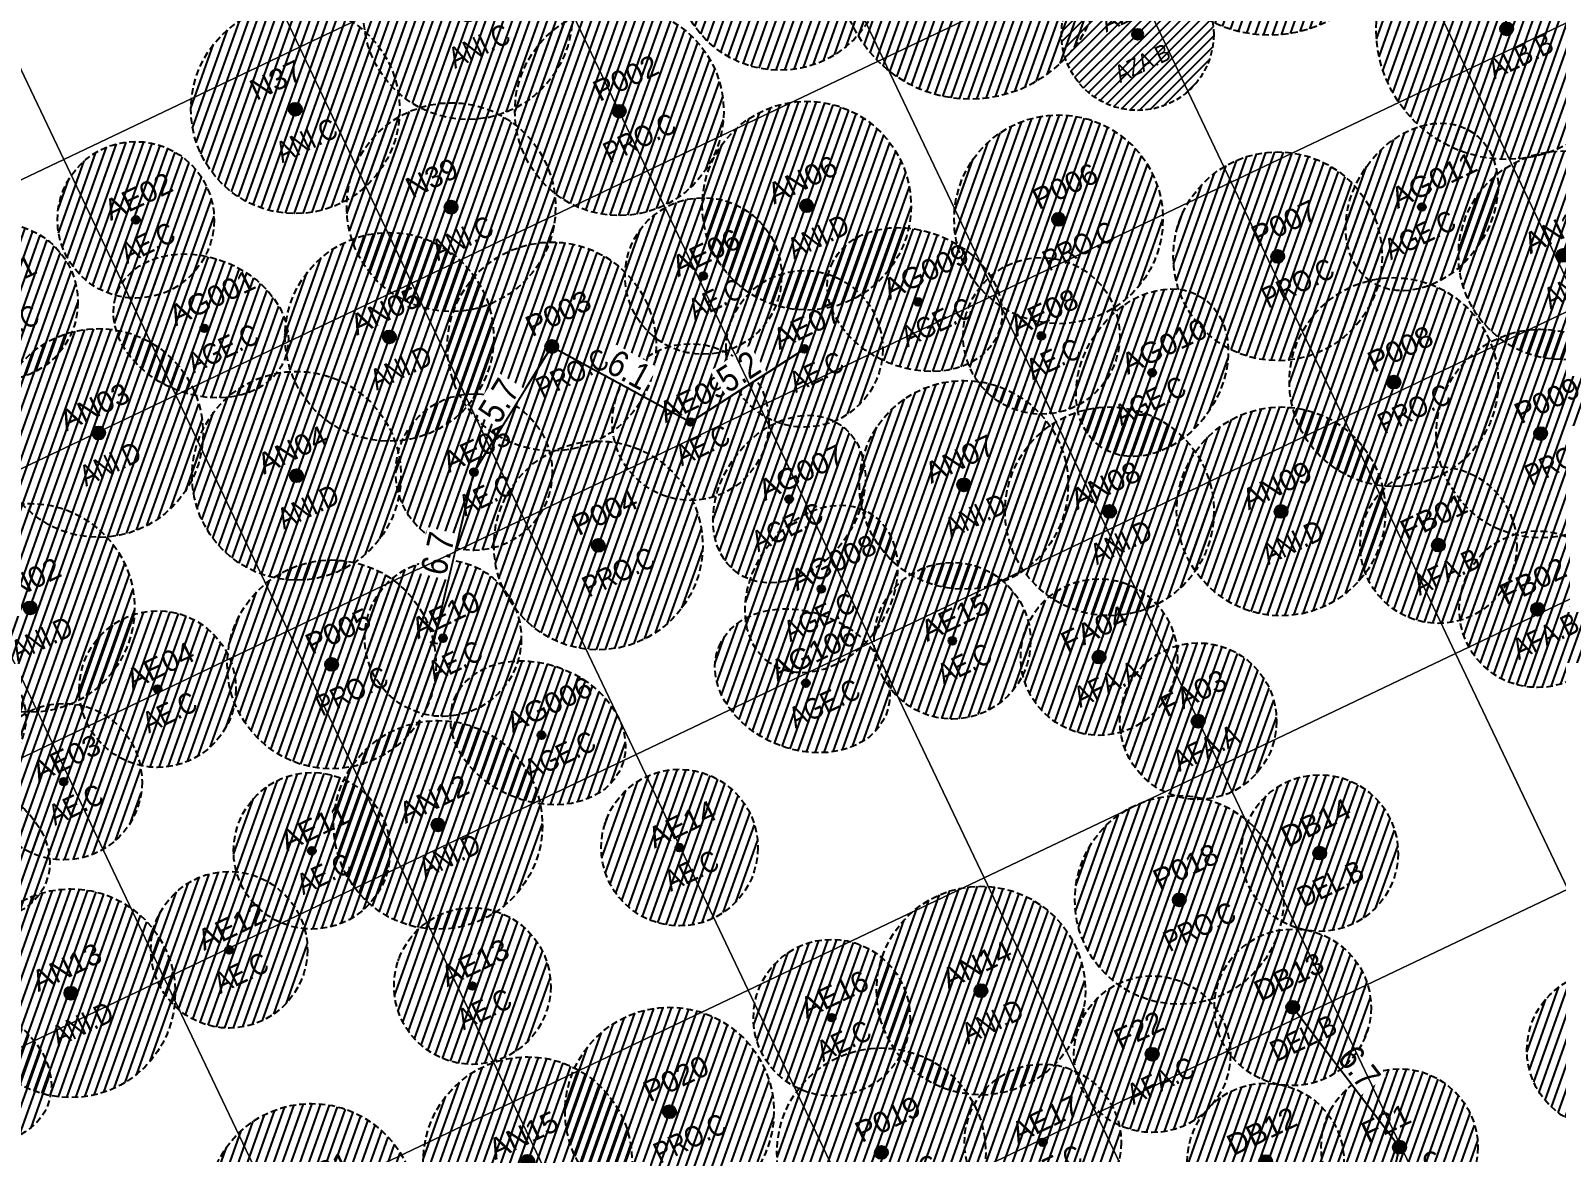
# Model space of a CAD drawing. Header units: metres. Extents: x 679599 to 680038, y 2748524 to 2748844.
# Drawn here: x 679647.3 to 679705.8, y 2748642.5 to 2748685.5 of the extents above; entities that cross this region are included whole.
import ezdxf

# ---------------------------------------------------------------- set-up
doc = ezdxf.new("R2010")
doc.units = ezdxf.units.M
doc.linetypes.add('HIDDEN', pattern=[0.375, 0.25, -0.125])
doc.layers.add('00-GRID_PLANTATION', color=7, linetype='Continuous', lineweight=0, true_color=0xff9c7a)
for name, color, linetype in [('02-L-Setting Out_Dimensions', 250, 'Continuous'), ('COTAUX', 7, 'Continuous'), ('SL_TREE_CANOPY', 251, 'HIDDEN'), ('SL_TREE_ID', 162, 'Continuous'), ('SL_TREE_LEGEND', 7, 'Continuous'), ('SL_TREE_TRUNK', 251, 'Continuous')]:
    doc.layers.add(name, color=color, linetype=linetype)
for name, color, linetype, true_color in [('SL_TREE__DELONIX_REGIA', 7, 'Continuous', 0x8f2400), ('SL_TREE_ACACIA_ETBAICA', 7, 'Continuous', 0x405700), ('SL_TREE_ACACIA_FARNESIANA', 7, 'Continuous', 0xe0e000), ('SL_TREE_ACACIA_GERRARDII', 7, 'Continuous', 0x4c4c00), ('SL_TREE_ACACIA_NILOTICA', 7, 'Continuous', 0x264d00), ('SL_TREE_ALBIZIA_LEBBECK', 7, 'Continuous', 0xa3a300), ('SL_TREE_AZADIRACHTA_INDICA', 7, 'Continuous', 0x9ec82d), ('SL_TREE_PROSOPIS_CINERARIA', 7, 'Continuous', 0x5f7f00)]:
    doc.layers.add(name, color=color, linetype=linetype, true_color=true_color)
doc.styles.add('E100', font='verdana.ttf', dxfattribs={"height": 0.4})
doc.styles.get("Standard").update_dxf_attribs({"font": 'arial.ttf'})
doc.styles.add('TER-200', font='ARIALN.TTF', dxfattribs={"height": 1})
doc.dimstyles.new('E250', dxfattribs={"dimscale": 0.03, "dimtxt": 0.4, "dimasz": 0.5, "dimexe": 0.1, "dimexo": 1, "dimgap": 4, "dimtad": 1, "dimzin": 0, "dimdsep": 46, "dimtxsty": 'E100', "dimblk1": 'LINCOT200', "dimblk2": 'LINCOT200', "dimsah": 1, "dimcen": 0.1, "dimdle": 0.1, "dimse1": 1, "dimse2": 1, "dimclrt": 256, "dimadec": 0, "dimazin": 0, "dimtfac": 0.01538461538461539, "dimtofl": 0, "dimtmove": 0, "dimatfit": 3, "dimldrblk": 'LINCOT200', "dimfxl": 1, "dimtolj": 1, "dimtzin": 0, "dimarcsym": 0})
pattern_1 = [(45, (0, 0), (-0.2245064030267289, 0.2245064030267289), [])]
pattern_2 = [(70.44812939262282, (-2.328306436538696e-10, 0), (-0.2991926023986827, 0.106254584230064), [])]

# ---------------------------------------------------------------- blocks, each defined once
blk = doc.blocks.new('Acacia_nilotica')
h = blk.add_hatch()
h.set_pattern_fill('ANSI31', color=256, scale=0.1)
h.set_pattern_definition(pattern_1)
edge = h.paths.add_edge_path()
edge.add_arc((-6.661338147750939e-16, -8.881784197001252e-16), 3.999999999999999, 0, 360)
at = {"layer": 'SL_TREE_TRUNK'}
h = blk.add_hatch(color=256, dxfattribs=at)
h.dxf.hatch_style = 1
edge = h.paths.add_edge_path()
edge.add_arc((0, 0), 0.2500003876001918, 0, 360)
at = {"layer": 'SL_TREE_CANOPY', "linetype": 'HIDDEN'}
blk.add_circle((0, 0), 4, dxfattribs=at)
at = {"layer": 'SL_TREE_TRUNK'}
blk.add_circle((0, 0), 0.2500003876001918, dxfattribs=at)
at = {"layer": 'SL_TREE_ID'}
blk.add_attdef('ID', (-1.213950848484089, 0.9305009110162956), '', height=0.8, rotation=0.000420918299423, dxfattribs=at)
at = {"layer": 'SL_TREE_LEGEND', "insert": (-1.34179218168218, -0.8530613644979894), "char_height": 0.8, "attachment_point": 1, "style": 'TER-200'}
blk.add_mtext_dynamic_manual_height_columns('ANI.C', width=38.77952334683659, gutter_width=12.5, heights=[0], dxfattribs=at)
blk = doc.blocks.new('Acacia etbaica')
h = blk.add_hatch()
h.set_pattern_fill('ANSI31', color=256, scale=0.1)
h.set_pattern_definition(pattern_1)
edge = h.paths.add_edge_path()
edge.add_arc((4.440892098500626e-16, -1.110223024625157e-15), 3.000000000000001, 0, 360)
at = {"layer": 'SL_TREE_TRUNK'}
h = blk.add_hatch(color=256, dxfattribs=at)
h.dxf.hatch_style = 1
edge = h.paths.add_edge_path()
edge.add_arc((-4.190951585769653e-09, -3.725290298461914e-09), 0.1500002332421871, 286.4511275051879, 569.1271037239628)
edge.add_arc((-2.328306436538696e-09, 2.328306436538696e-09), 0.1500002378014961, 209.127105287983, 286.4511261276718)
at = {"layer": 'SL_TREE_CANOPY'}
blk.add_circle((0, 0), 3, dxfattribs=at)
at = {"layer": 'SL_TREE_TRUNK'}
for radius in [0.1500002332387778, 0.150000232560115]:
    blk.add_circle((-4.190951585769653e-09, -3.725290298461914e-09), radius, dxfattribs=at)
at = {"layer": 'SL_TREE_ID'}
blk.add_attdef('ID', (-0.8932882340763868, 0.3719346012949387), '', height=0.8, rotation=0.000420918299423, dxfattribs=at)
at = {"layer": 'SL_TREE_LEGEND', "insert": (-1.03268935325265, -0.5916003125882874), "char_height": 0.8, "attachment_point": 1, "rotation": 0.012362144577741912, "style": 'TER-200'}
blk.add_mtext_dynamic_manual_height_columns('AE.C', width=38.77952334683659, gutter_width=12.5, heights=[0], dxfattribs=at)
blk = doc.blocks.new('Acacia_gerrardii')
h = blk.add_hatch()
h.set_pattern_fill('ANSI31', color=256, scale=0.1, style=0)
h.set_pattern_definition(pattern_1)
edge = h.paths.add_edge_path()
edge.add_ellipse((-0.07890667230822146, 0.1374323763884604), major_axis=(-2.334159139066159, 2.54631103014604), ratio=0.7600819417513992, start_angle=0, end_angle=360)
at = {"layer": 'SL_TREE_TRUNK'}
h = blk.add_hatch(color=256, dxfattribs=at)
h.dxf.hatch_style = 1
edge = h.paths.add_edge_path()
edge.add_arc((2.328306436538696e-10, 4.656612873077393e-10), 0.1500002322718501, -7.354891001008641, 352.6451089989913)
at = {"layer": 'SL_TREE_CANOPY'}
blk.add_ellipse((-0.07890667230822146, 0.1374323763884604), major_axis=(-2.334159139066159, 2.54631103014604), ratio=0.7600819417513992, dxfattribs=at)
at = {"layer": 'SL_TREE_TRUNK'}
for radius in [0.1500002322718501, 0.150000232560115]:
    blk.add_circle((2.328306436538696e-10, 4.656612873077393e-10), radius, dxfattribs=at)
at = {"layer": 'SL_TREE_ID'}
blk.add_attdef('ID', (-0.9728607100642677, 0.5309647998048064), '', height=0.8, rotation=0.000420918299423, dxfattribs=at)
at = {"layer": 'SL_TREE_LEGEND', "insert": (-1.118427887933137, -0.6025218042600855), "char_height": 0.8, "attachment_point": 1, "style": 'TER-200'}
blk.add_mtext_dynamic_manual_height_columns('AGE.C', width=38.77952334683659, gutter_width=12.5, heights=[0], dxfattribs=at)
blk = doc.blocks.new('Prosopis_cineraria')
h = blk.add_hatch()
h.set_pattern_fill('ANSI31', color=256, scale=0.1)
h.set_pattern_definition(pattern_1)
edge = h.paths.add_edge_path()
edge.add_arc((-1.862645149230957e-09, -1.396983861923218e-09), 4.000000002159871, 0, 360)
at = {"layer": 'SL_TREE_TRUNK'}
h = blk.add_hatch(color=256, dxfattribs=at)
h.dxf.hatch_style = 1
edge = h.paths.add_edge_path()
edge.add_arc((0, 0), 0.25, 0, 360)
at = {"layer": 'SL_TREE_CANOPY', "linetype": 'HIDDEN'}
blk.add_circle((0, 0), 4, dxfattribs=at)
at = {"layer": 'SL_TREE_TRUNK'}
blk.add_circle((0, 0), 0.25, dxfattribs=at)
at = {"layer": 'SL_TREE_ID'}
blk.add_attdef('ID', (-0.5349555176233096, 0.6443084545875202), '', height=0.8, rotation=0.000420918299423, dxfattribs=at)
at = {"layer": 'SL_TREE_LEGEND', "insert": (-1.190907274773998, -0.8530613649636507), "char_height": 0.8, "attachment_point": 1, "style": 'TER-200'}
blk.add_mtext_dynamic_manual_height_columns('PRO.C', width=38.77952334683659, gutter_width=12.5, heights=[0], dxfattribs=at)
blk = doc.blocks.new('Acacia_gerrardii_1')
h = blk.add_hatch()
h.set_pattern_fill('ANSI31', color=256, scale=0.1, style=0)
h.set_pattern_definition(pattern_1)
edge = h.paths.add_edge_path()
edge.add_ellipse((2.328306436538696e-10, 4.656612873077393e-10), major_axis=(-2.994620075353438, -1.721699553644494), ratio=0.7600819417513994, start_angle=0, end_angle=360)
at = {"layer": 'SL_TREE_TRUNK'}
h = blk.add_hatch(color=256, dxfattribs=at)
h.dxf.hatch_style = 1
edge = h.paths.add_edge_path()
edge.add_arc((4.656612873077393e-10, 9.313225746154785e-10), 0.1500002322718501, -7.354891001008638, 352.6451089989913)
at = {"layer": 'SL_TREE_CANOPY'}
blk.add_ellipse((2.328306436538696e-10, 4.656612873077393e-10), major_axis=(-2.994620075353436, -1.721699553644493), ratio=0.7600819417513992, dxfattribs=at)
at = {"layer": 'SL_TREE_TRUNK'}
for radius in [0.1500002322718501, 0.150000232560115]:
    blk.add_circle((4.656612873077393e-10, 9.313225746154785e-10), radius, dxfattribs=at)
at = {"layer": 'SL_TREE_ID'}
blk.add_attdef('ID', (-0.8856829385832512, 0.3273389908758872), '', height=0.8, rotation=0.000420918299423, dxfattribs=at)
at = {"layer": 'SL_TREE_LEGEND', "insert": (-1.952773218109769, -0.530258249099262), "char_height": 0.8, "attachment_point": 1, "style": 'TER-200'}
blk.add_mtext_dynamic_manual_height_columns('AGE.C', width=38.77952334683659, gutter_width=12.5, heights=[0], dxfattribs=at)
blk = doc.blocks.new('Acacia_pycnantha')
h = blk.add_hatch()
h.set_pattern_fill('ANSI31', color=256, scale=0.1)
h.set_pattern_definition(pattern_1)
edge = h.paths.add_edge_path()
edge.add_arc((-2.328306436538696e-10, 0), 2.999999999974137, 3.180554681463517e-15, 360)
at = {"layer": 'SL_TREE_TRUNK'}
h = blk.add_hatch(color=256, dxfattribs=at)
h.dxf.hatch_style = 1
edge = h.paths.add_edge_path()
edge.add_arc((2.328306436538696e-10, 0), 0.2500003876001918, 0, 360)
at = {"layer": 'SL_TREE_CANOPY', "linetype": 'HIDDEN'}
blk.add_circle((2.328306436538696e-10, 0), 3, dxfattribs=at)
at = {"layer": 'SL_TREE_TRUNK'}
blk.add_circle((2.328306436538696e-10, 0), 0.2500003876001918, dxfattribs=at)
at = {"layer": 'SL_TREE_ID'}
blk.add_attdef('ID', (-1.037253160461781, 0.6508105848674965), '', height=0.8, rotation=0.000420918299423, dxfattribs=at)
at = {"layer": 'SL_TREE_LEGEND', "insert": (-1.489660865123959, -0.6532864519394934), "char_height": 0.8, "attachment_point": 1, "rotation": 0.012362144525415425, "style": 'TER-200'}
blk.add_mtext_dynamic_manual_height_columns('AFA.C', width=38.77958347063934, gutter_width=12.50001938000959, heights=[0], dxfattribs=at)
blk = doc.blocks.new('Albizia_lebbeck')
h = blk.add_hatch()
h.set_pattern_fill('ANSI31', color=256, scale=0.1)
h.set_pattern_definition(pattern_1)
edge = h.paths.add_edge_path()
edge.add_arc((0, 4.656612873077393e-10), 4.999999999981005, -25.44812939262281, 334.5518706073772)
at = {"layer": 'SL_TREE_TRUNK'}
h = blk.add_hatch(color=256, dxfattribs=at)
h.dxf.hatch_style = 1
edge = h.paths.add_edge_path()
edge.add_arc((2.328306436538696e-10, 0), 0.2500003876001918, 0, 360)
at = {"layer": 'SL_TREE_CANOPY', "linetype": 'HIDDEN'}
blk.add_circle((2.328306436538696e-10, 0), 5, dxfattribs=at)
at = {"layer": 'SL_TREE_TRUNK'}
blk.add_circle((2.328306436538696e-10, 0), 0.2500003876001918, dxfattribs=at)
at = {"layer": 'SL_TREE_ID'}
blk.add_attdef('ID', (-0.9810078069718458, 0.7368421231547302), '', height=0.8, rotation=0.000420918299423, dxfattribs=at)
at = {"layer": 'SL_TREE_LEGEND', "insert": (-1.25964832330942, -0.7561016048520699), "char_height": 0.8, "attachment_point": 1, "rotation": 0.012362144525415425, "style": 'TER-200'}
blk.add_mtext_dynamic_manual_height_columns('ALB.B', width=38.77958347063934, gutter_width=12.50001938000959, heights=[0], dxfattribs=at)
blk = doc.blocks.new('Azadirachta_indica')
h = blk.add_hatch()
h.set_pattern_fill('ANSI31', color=256, scale=0.1)
h.set_pattern_definition(pattern_1)
edge = h.paths.add_edge_path()
edge.add_arc((4.440892098500626e-16, -6.661338147750939e-16), 3.5, 0, 360)
at = {"layer": 'SL_TREE_TRUNK'}
h = blk.add_hatch(color=256, dxfattribs=at)
h.dxf.hatch_style = 1
edge = h.paths.add_edge_path()
edge.add_arc((0, 0), 0.2500003876001918, 0, 360)
at = {"layer": 'SL_TREE_CANOPY', "linetype": 'HIDDEN'}
blk.add_circle((0, 0), 3.5, dxfattribs=at)
at = {"layer": 'SL_TREE_TRUNK'}
blk.add_circle((0, 0), 0.2500003876001918, dxfattribs=at)
at = {"layer": 'SL_TREE_ID'}
blk.add_attdef('ID', (-1.453207274352366, 0.07570224540116754), '', height=0.8, rotation=25.00021045914971, dxfattribs=at)
at = {"layer": 'SL_TREE_LEGEND', "insert": (-1.141504064323179, -1.521378892031198), "char_height": 0.8, "attachment_point": 1, "rotation": 25.38549620240384, "style": 'TER-200'}
blk.add_mtext_dynamic_manual_height_columns('AZA.B', width=38.77952334683659, gutter_width=12.5, heights=[0], dxfattribs=at)
blk = doc.blocks.new('Acacia Nilotica D')
h = blk.add_hatch()
h.set_pattern_fill('ANSI31', color=256, scale=0.1)
h.set_pattern_definition(pattern_1)
edge = h.paths.add_edge_path()
edge.add_arc((2.328306436538696e-10, 0), 3.999999999999999, -6.5439871631012e-05, 359.9999345601284)
at = {"layer": 'SL_TREE_TRUNK'}
h = blk.add_hatch(color=256, dxfattribs=at)
h.dxf.hatch_style = 1
edge = h.paths.add_edge_path()
edge.add_arc((2.328306436538696e-10, 0), 0.2500003876001918, 0, 360)
at = {"layer": 'SL_TREE_CANOPY', "linetype": 'HIDDEN'}
blk.add_circle((2.328306436538696e-10, 0), 4, dxfattribs=at)
at = {"layer": 'SL_TREE_TRUNK'}
blk.add_circle((2.328306436538696e-10, 0), 0.2500003876001918, dxfattribs=at)
at = {"layer": 'SL_TREE_ID'}
blk.add_attdef('ID', (-1.114701568342348, 0.5722070784384528), '', height=0.8, rotation=0.000420918299423, dxfattribs=at)
at = {"layer": 'SL_TREE_LEGEND', "insert": (-1.328076369118698, -0.8530600350350142), "char_height": 0.8, "attachment_point": 1, "rotation": 359.99993456012834, "style": 'TER-200'}
blk.add_mtext_dynamic_manual_height_columns('ANI.D', width=38.77952334683659, gutter_width=12.5, heights=[0], dxfattribs=at)
blk = doc.blocks.new('LINCOT200')
for p, q in [((0, -9.999961704014428), (0, 10.00003829598555)), ((3.694822225952521e-13, 3.829598557558711e-05), (10.00000000000051, 3.829598557558711e-05))]:
    blk.add_line(p, q)
at = {"const_width": 1.875}
blk.add_lwpolyline([(3.535533801624467, -3.535495714255788), (-3.535533950636761, 3.535572157214077)], dxfattribs=at)
at = {"layer": 'COTAUX'}
blk.add_line((0, 0), (-1.249999999999915, 0), dxfattribs=at)
blk = doc.blocks.new('*D61')
at = {"layer": '02-L-Setting Out_Dimensions', "color": 0, "lineweight": -2, "transparency": 16777216}
blk.add_line((679698.2945593129, 2748636.057532823), (679699.7658676681, 2748642.709556179), dxfattribs=at)
at = {"layer": 'Defpoints', "color": 0, "transparency": 16777216}
for p in [(679699.7691071075, 2748642.724202203), (679699.7691071075, 2748642.724202203), (679698.2913198757, 2748636.042886798)]:
    blk.add_point(p, dxfattribs=at)
at = {"layer": '02-L-Setting Out_Dimensions', "color": 0, "lineweight": -2, "transparency": 16777216, "xscale": 0.015, "yscale": 0.015, "zscale": 0.015}
for p, rotation in [((679699.7691071063, 2748642.724202204), 77.52799609278551), ((679698.2913198746, 2748636.042886798), 257.5279960927855)]:
    blk.add_blockref('LINCOT200', p, dxfattribs=dict(at, rotation=rotation))
at = {"layer": '02-L-Setting Out_Dimensions', "transparency": 16777216, "insert": (679698.414520987, 2748639.519724648), "char_height": 1, "attachment_point": 5, "rotation": 77.52799609278553, "style": 'TER-200', "bg_fill": 3, "box_fill_scale": 1.1, "bg_fill_color": 256, "bg_fill_true_color": 13158600, "bg_fill_transparency": 0}
blk.add_mtext('\\A1;6.8', dxfattribs=at)
blk = doc.blocks.new('*D62')
at = {"layer": '02-L-Setting Out_Dimensions', "color": 0, "lineweight": -2, "transparency": 16777216}
blk.add_line((679699.7600020382, 2748642.736123397), (679695.6877104626, 2748648.067940741), dxfattribs=at)
at = {"layer": 'Defpoints', "color": 0, "transparency": 16777216}
for p in [(679695.6786057353, 2748648.079861476), (679695.6786057395, 2748648.079861479), (679699.769106758, 2748642.724202655)]:
    blk.add_point(p, dxfattribs=at)
at = {"layer": '02-L-Setting Out_Dimensions', "color": 0, "lineweight": -2, "transparency": 16777216, "xscale": 0.015, "yscale": 0.015, "zscale": 0.015}
for p, rotation in [((679695.678605739, 2748648.079861479), 127.3715696535551), ((679699.7691067618, 2748642.724202659), 307.3715696535551)]:
    blk.add_blockref('LINCOT200', p, dxfattribs=dict(at, rotation=rotation))
at = {"layer": '02-L-Setting Out_Dimensions', "transparency": 16777216, "insert": (679698.2249826327, 2748645.784778254), "char_height": 1, "attachment_point": 5, "rotation": 307.37156965355507, "style": 'TER-200', "bg_fill": 3, "box_fill_scale": 1.1, "bg_fill_color": 256, "bg_fill_true_color": 13158600, "bg_fill_transparency": 0}
blk.add_mtext('\\A1;6.7', dxfattribs=at)
blk = doc.blocks.new('*D86')
at = {"layer": '02-L-Setting Out_Dimensions', "color": 0, "lineweight": -2, "transparency": 16777216}
blk.add_line((679662.7834372083, 2748662.067926168), (679664.3155144211, 2748668.570026256), dxfattribs=at)
at = {"layer": 'Defpoints', "color": 0, "transparency": 16777216}
for p in [(679664.3189546311, 2748668.584626425), (679664.3189546311, 2748668.584626425), (679662.7799969988, 2748662.053325997)]:
    blk.add_point(p, dxfattribs=at)
at = {"layer": '02-L-Setting Out_Dimensions', "color": 0, "lineweight": -2, "transparency": 16777216, "xscale": 0.015, "yscale": 0.015, "zscale": 0.015}
for p, rotation in [((679664.3189546308, 2748668.584626426), 76.74135181239232), ((679662.7799969986, 2748662.053325998), 256.7413518123923)]:
    blk.add_blockref('LINCOT200', p, dxfattribs=dict(at, rotation=rotation))
at = {"layer": '02-L-Setting Out_Dimensions', "transparency": 16777216, "insert": (679662.9357109696, 2748665.463596429), "char_height": 1, "attachment_point": 5, "rotation": 76.74135181239234, "style": 'TER-200', "bg_fill": 3, "box_fill_scale": 1.1, "bg_fill_color": 256, "bg_fill_true_color": 13158600, "bg_fill_transparency": 0}
blk.add_mtext('\\A1;6.7', dxfattribs=at)
blk = doc.blocks.new('*D87')
at = {"layer": '02-L-Setting Out_Dimensions', "color": 0, "lineweight": -2, "transparency": 16777216}
blk.add_line((679664.3268569506, 2748668.597376065), (679667.2933316288, 2748673.383499518), dxfattribs=at)
at = {"layer": 'Defpoints', "color": 0, "transparency": 16777216}
for p in [(679667.3012339511, 2748673.396249158), (679667.3012339511, 2748673.396249158), (679664.3189546306, 2748668.584626426)]:
    blk.add_point(p, dxfattribs=at)
at = {"layer": '02-L-Setting Out_Dimensions', "color": 0, "lineweight": -2, "transparency": 16777216, "xscale": 0.015, "yscale": 0.015, "zscale": 0.015}
for p, rotation in [((679667.30123395, 2748673.396249158), 58.20905942112397), ((679664.3189546295, 2748668.584626425), 238.209059421124)]:
    blk.add_blockref('LINCOT200', p, dxfattribs=dict(at, rotation=rotation))
at = {"layer": '02-L-Setting Out_Dimensions', "transparency": 16777216, "insert": (679665.2758617611, 2748671.321559061), "char_height": 1, "attachment_point": 5, "rotation": 58.20905942112399, "style": 'TER-200', "bg_fill": 3, "box_fill_scale": 1.1, "bg_fill_color": 256, "bg_fill_true_color": 13158600, "bg_fill_transparency": 0}
blk.add_mtext('\\A1;5.7', dxfattribs=at)
blk = doc.blocks.new('*D88')
at = {"layer": '02-L-Setting Out_Dimensions', "color": 0, "lineweight": -2, "transparency": 16777216}
blk.add_line((679667.314407158, 2748673.389075136), (679672.601623276, 2748670.509699844), dxfattribs=at)
at = {"layer": 'Defpoints', "color": 0, "transparency": 16777216}
for p in [(679667.3012339507, 2748673.396249158), (679672.6147964838, 2748670.50252582), (679672.6147964838, 2748670.502525821)]:
    blk.add_point(p, dxfattribs=at)
at = {"layer": '02-L-Setting Out_Dimensions', "color": 0, "lineweight": -2, "transparency": 16777216, "xscale": 0.015, "yscale": 0.015, "zscale": 0.015}
for p, rotation in [((679667.3012339503, 2748673.396249158), 151.4276449118164), ((679672.6147964837, 2748670.502525821), 331.4276449118165)]:
    blk.add_blockref('LINCOT200', p, dxfattribs=dict(at, rotation=rotation))
at = {"layer": '02-L-Setting Out_Dimensions', "transparency": 16777216, "insert": (679670.2595982124, 2748672.503165414), "char_height": 1, "attachment_point": 5, "rotation": 331.42764491181646, "style": 'TER-200', "bg_fill": 3, "box_fill_scale": 1.1, "bg_fill_color": 256, "bg_fill_true_color": 13158600, "bg_fill_transparency": 0}
blk.add_mtext('\\A1;6.1', dxfattribs=at)
blk = doc.blocks.new('*D89')
at = {"layer": '02-L-Setting Out_Dimensions', "color": 0, "lineweight": -2, "transparency": 16777216}
blk.add_line((679672.6274151357, 2748670.510635667), (679676.9632124465, 2748673.297197093), dxfattribs=at)
at = {"layer": 'Defpoints', "color": 0, "transparency": 16777216}
for p in [(679676.9758310996, 2748673.305306938), (679676.9758310993, 2748673.305306939), (679672.6147964838, 2748670.502525821)]:
    blk.add_point(p, dxfattribs=at)
at = {"layer": '02-L-Setting Out_Dimensions', "color": 0, "lineweight": -2, "transparency": 16777216, "xscale": 0.015, "yscale": 0.015, "zscale": 0.015}
for p, rotation in [((679676.9758310991, 2748673.305306939), 32.72833593709401), ((679672.6147964834, 2748670.502525821), 212.728335937094)]:
    blk.add_blockref('LINCOT200', p, dxfattribs=dict(at, rotation=rotation))
at = {"layer": '02-L-Setting Out_Dimensions', "transparency": 16777216, "insert": (679674.4543904524, 2748672.434381807), "char_height": 1, "attachment_point": 5, "rotation": 32.72833593709402, "style": 'TER-200', "bg_fill": 3, "box_fill_scale": 1.1, "bg_fill_color": 256, "bg_fill_true_color": 13158600, "bg_fill_transparency": 0}
blk.add_mtext('\\A1;5.2', dxfattribs=at)
blk = doc.blocks.new('Acacia_farnesiana.A')
h = blk.add_hatch()
h.set_pattern_fill('ANSI31', color=256, scale=0.1, angle=25.44812939262281)
h.set_pattern_definition(pattern_2)
edge = h.paths.add_edge_path()
edge.add_arc((-4.656612873077393e-10, 0), 2.999999999974137, 25.44812939262282, 385.4481293926228)
at = {"layer": 'SL_TREE_TRUNK'}
h = blk.add_hatch(color=256, dxfattribs=at)
h.dxf.hatch_style = 1
edge = h.paths.add_edge_path()
edge.add_arc((0, 0), 0.2500003876001918, 0, 360)
at = {"layer": 'SL_TREE_CANOPY', "linetype": 'HIDDEN'}
blk.add_circle((0, 0), 3, dxfattribs=at)
at = {"layer": 'SL_TREE_TRUNK'}
blk.add_circle((0, 0), 0.2500003876001918, dxfattribs=at)
at = {"layer": 'SL_TREE_ID'}
blk.add_attdef('ID', (-1.216262594098225, 0.1419642171822488), '', height=0.8, rotation=25.44855030298583, dxfattribs=at)
at = {"layer": 'SL_TREE_LEGEND', "insert": (-1.064412878942676, -1.229999148286879), "char_height": 0.8, "attachment_point": 1, "rotation": 25.46049153714823, "style": 'TER-200'}
blk.add_mtext_dynamic_manual_height_columns('AFA.A', width=38.77958347063934, gutter_width=12.50001938000959, heights=[0], dxfattribs=at)
blk = doc.blocks.new('Acacia_farnesiana.B')
h = blk.add_hatch()
h.set_pattern_fill('ANSI31', color=256, scale=0.1, angle=25.44812939262281)
h.set_pattern_definition(pattern_2)
edge = h.paths.add_edge_path()
edge.add_arc((-4.656612873077393e-10, 0), 2.999999999974137, 25.44812939262282, 385.4481293926228)
at = {"layer": 'SL_TREE_TRUNK'}
h = blk.add_hatch(color=256, dxfattribs=at)
h.dxf.hatch_style = 1
edge = h.paths.add_edge_path()
edge.add_arc((0, 0), 0.2500003876001918, 0, 360)
at = {"layer": 'SL_TREE_CANOPY', "linetype": 'HIDDEN'}
blk.add_circle((0, 0), 3, dxfattribs=at)
at = {"layer": 'SL_TREE_TRUNK'}
blk.add_circle((0, 0), 0.2500003876001918, dxfattribs=at)
at = {"layer": 'SL_TREE_ID'}
blk.add_attdef('ID', (-1.216262594098225, 0.1419642171822488), '', height=0.8, rotation=25.44855030298583, dxfattribs=at)
at = {"layer": 'SL_TREE_LEGEND', "insert": (-1.064412878942676, -1.229999148286879), "char_height": 0.8, "attachment_point": 1, "rotation": 25.46049153714823, "style": 'TER-200'}
blk.add_mtext_dynamic_manual_height_columns('AFA.B', width=38.77958347063934, gutter_width=12.50001938000959, heights=[0], dxfattribs=at)
blk = doc.blocks.new('Delonix.B')
h = blk.add_hatch()
h.set_pattern_fill('ANSI31', color=256, scale=0.1, angle=25.44812939262281)
h.set_pattern_definition([(70.44812939262282, (0, -4.656612873077393e-10), (-0.2991926023986827, 0.106254584230064), [])])
edge = h.paths.add_edge_path()
edge.add_arc((0, 0), 3.000000000087448, 6.361109362927034e-15, 360)
at = {"layer": 'SL_TREE_TRUNK'}
h = blk.add_hatch(color=256, dxfattribs=at)
h.dxf.hatch_style = 1
edge = h.paths.add_edge_path()
edge.add_arc((0, 0), 0.2500003876001918, 0, 360)
at = {"layer": 'SL_TREE_CANOPY', "linetype": 'HIDDEN'}
blk.add_circle((0, 0), 3, dxfattribs=at)
at = {"layer": 'SL_TREE_TRUNK'}
blk.add_circle((0, 0), 0.2500003876001918, dxfattribs=at)
at = {"layer": 'SL_TREE_ID'}
blk.add_attdef('ID', (-1.237425848712602, 0.2064765735011943), '', height=0.8, rotation=25.44855030298583, dxfattribs=at)
at = {"layer": 'SL_TREE_LEGEND', "insert": (-0.9585852101445198, -1.378696649335325), "char_height": 0.8, "attachment_point": 1, "rotation": 25.448129392622818, "style": 'TER-200'}
blk.add_mtext_dynamic_manual_height_columns('DEL.B', width=38.77952334683659, gutter_width=12.5, heights=[0], dxfattribs=at)

msp = doc.modelspace()

# ---------------------------------------------------------------- linework, layer by layer
at = {"layer": '00-GRID_PLANTATION'}
for points in [[(679653.3432978358, 2748693.888357758), (679662.3730772741, 2748698.185226769), (679666.6699462847, 2748689.15544733), (679657.6401668465, 2748684.858578319)], [(679675.6997257231, 2748693.452316341), (679684.7295051613, 2748697.749185352), (679689.0263741722, 2748688.719405913), (679679.9965947336, 2748684.422536902)], [(679698.0561536099, 2748693.016274925), (679707.085933048, 2748697.313143936), (679711.382802059, 2748688.283364497), (679702.3530226205, 2748683.986495486)], [(679644.3135183979, 2748689.591488746), (679653.3432978359, 2748693.888357757), (679657.6401668467, 2748684.858578319), (679648.6103874085, 2748680.561709308)], [(679666.6699462847, 2748689.15544733), (679675.6997257234, 2748693.452316341), (679679.9965947338, 2748684.422536903), (679670.9668152955, 2748680.125667892)], [(679689.0263741717, 2748688.719405914), (679698.0561536101, 2748693.016274924), (679702.3530226205, 2748683.986495486), (679693.3232431824, 2748679.689626475)], [(679635.2837389599, 2748685.294619736), (679644.313518398, 2748689.591488746), (679648.6103874088, 2748680.561709309), (679639.5806079706, 2748676.264840297)], [(679657.6401668468, 2748684.858578319), (679666.6699462852, 2748689.15544733), (679670.9668152959, 2748680.125667891), (679661.9370358574, 2748675.82879888)], [(679679.9965947336, 2748684.422536903), (679689.026374172, 2748688.719405913), (679693.3232431826, 2748679.689626475), (679684.2934637443, 2748675.392757464)], [(679702.3530226203, 2748683.986495487), (679711.3828020587, 2748688.283364498), (679715.6796710694, 2748679.253585059), (679706.6498916311, 2748674.956716049)], [(679648.6103874089, 2748680.561709308), (679657.6401668473, 2748684.858578319), (679661.9370358576, 2748675.82879888), (679652.9072564197, 2748671.531929869)], [(679693.3232431823, 2748679.689626476), (679702.3530226205, 2748683.986495486), (679706.6498916312, 2748674.956716048), (679697.6201121932, 2748670.659847037)], [(679639.5806079708, 2748676.264840297), (679648.6103874088, 2748680.561709309), (679652.9072564197, 2748671.53192987), (679643.8774769815, 2748667.235060859)], [(679684.2934637441, 2748675.392757465), (679693.3232431826, 2748679.689626476), (679697.6201121932, 2748670.659847037), (679688.590332755, 2748666.362978026)], [(679697.6201121932, 2748670.659847037), (679706.6498916312, 2748674.956716048), (679710.9467606421, 2748665.92693661), (679701.9169812038, 2748661.630067599)], [(679643.8774769813, 2748667.235060859), (679652.9072564199, 2748671.53192987), (679657.2041254301, 2748662.502150432), (679648.174345992, 2748658.205281421)], [(679688.590332755, 2748666.362978026), (679697.6201121932, 2748670.659847037), (679701.9169812041, 2748661.630067599), (679692.8872017654, 2748657.333198587)], [(679634.8476975432, 2748662.938191848), (679643.8774769817, 2748667.235060859), (679648.1743459922, 2748658.205281421), (679639.1445665539, 2748653.90841241)], [(679679.5605533168, 2748662.066109016), (679688.5903327554, 2748666.362978026), (679692.8872017659, 2748657.333198588), (679683.8574223275, 2748653.036329577)], [(679701.9169812036, 2748661.630067599), (679710.946760642, 2748665.92693661), (679715.2436296527, 2748656.897157172), (679706.2138502143, 2748652.600288161)], [(679648.174345992, 2748658.205281422), (679657.2041254303, 2748662.502150432), (679661.500994441, 2748653.472370994), (679652.4712150027, 2748649.175501983)], [(679670.5307738789, 2748657.769240004), (679679.5605533171, 2748662.066109015), (679683.8574223277, 2748653.036329577), (679674.8276428898, 2748648.739460566)], [(679639.1445665539, 2748653.90841241), (679648.1743459922, 2748658.205281421), (679652.4712150029, 2748649.175501982), (679643.4414355645, 2748644.878632972)], [(679661.5009944408, 2748653.472370993), (679670.5307738791, 2748657.769240004), (679674.8276428898, 2748648.739460566), (679665.7978634515, 2748644.442591554)], [(679652.4712150027, 2748649.175501983), (679661.500994441, 2748653.472370994), (679665.7978634518, 2748644.442591555), (679656.7680840134, 2748640.145722544)], [(679674.8276428896, 2748648.739460566), (679683.8574223277, 2748653.036329577), (679688.1542913384, 2748644.006550138), (679679.1245119004, 2748639.709681128)], [(679643.4414355645, 2748644.878632972), (679652.4712150029, 2748649.175501982), (679656.7680840137, 2748640.145722543), (679647.7383045752, 2748635.848853533)], [(679665.7978634515, 2748644.442591555), (679674.8276428898, 2748648.739460566), (679679.1245119005, 2748639.709681127), (679670.0947324622, 2748635.412812117)], [(679656.7680840134, 2748640.145722545), (679665.7978634518, 2748644.442591555), (679670.0947324624, 2748635.412812117), (679661.064953024, 2748631.115943106)], [(679679.1245119001, 2748639.709681128), (679688.1542913384, 2748644.006550139), (679692.4511603492, 2748634.9767707), (679683.4213809108, 2748630.67990169)]]:
    msp.add_lwpolyline(points, close=True, dxfattribs=at)

# ---------------------------------------------------------------- block references
at = {"layer": 'SL_TREE__DELONIX_REGIA'}
msp.add_blockref('Delonix.B', (679696.7147275773, 2748653.989595979), dxfattribs=at).add_auto_attribs({'ID': 'DB14'})
at = {"layer": 'SL_TREE_ACACIA_ETBAICA', "rotation": 25.44812939262281}
for p, values in [((679651.3673395079, 2748678.248355589), {'ID': 'AE02'}), ((679673.1051982017, 2748676.098472679), {'ID': 'AE06'}), ((679646.1493126886, 2748675.100814815), {'ID': 'AE01'}), ((679676.9758311023, 2748673.305306944), {'ID': 'AE07'}), ((679686.0544139692, 2748673.801583511), {'ID': 'AE08'}), ((679672.6147964865, 2748670.502525826), {'ID': 'AE09'}), ((679664.3189546334, 2748668.584626431), {'ID': 'AE05'}), ((679663.1343320322, 2748662.221943641), {'ID': 'AE10'}), ((679682.64225755, 2748662.122855204), {'ID': 'AE15'}), ((679652.200813298, 2748660.270372293), {'ID': 'AE04'}), ((679648.6055332355, 2748656.725862554), {'ID': 'AE03'}), ((679658.1114210583, 2748654.075392725), {'ID': 'AE11'}), ((679672.1928562922, 2748654.198914757), {'ID': 'AE14'}), ((679654.941843138, 2748650.28429804), {'ID': 'AE12'}), ((679664.2581387248, 2748648.895006463), {'ID': 'AE13'}), ((679678.022989141, 2748647.681408298), {'ID': 'AE16'}), ((679686.1087203705, 2748642.906123652), {'ID': 'AE17'})]:
    msp.add_blockref('Acacia etbaica', p, dxfattribs=at).add_auto_attribs(values)
at = {"layer": 'SL_TREE_ACACIA_FARNESIANA'}
for name, p, values in [('Acacia_farnesiana.B', (679701.2603368483, 2748665.789506782), {'ID': 'FB01'}), ('Acacia_farnesiana.B', (679705.0593194305, 2748663.330807233), {'ID': 'FB02'}), ('Acacia_farnesiana.A', (679688.2613067379, 2748661.497762898), {'ID': 'FA04'}), ('Acacia_farnesiana.A', (679692.0594662679, 2748659.04160273), {'ID': 'FA03'}), ('Acacia_farnesiana.A', (679707.648500973, 2748646.440743193), {'ID': 'FA01'})]:
    msp.add_blockref(name, p, dxfattribs=at).add_auto_attribs(values)
at = {"layer": 'SL_TREE_ACACIA_FARNESIANA', "rotation": 25.44812939262281}
for p, values in [((679690.2974068968, 2748646.282805403), {'ID': 'F22'}), ((679699.7691067578, 2748642.724202655), {'ID': 'F21'})]:
    msp.add_blockref('Acacia_pycnantha', p, dxfattribs=at).add_auto_attribs(values)
at = {"layer": 'SL_TREE_ACACIA_GERRARDII', "rotation": 25.44812939262281}
for name, p, values in [('Acacia_gerrardii_1', (679700.6269920411, 2748678.742610887), {'ID': 'AG011'}), ('Acacia_gerrardii', (679681.3322592428, 2748675.104426492), {'ID': 'AG009'}), ('Acacia_gerrardii', (679653.9901391643, 2748674.094037107), {'ID': 'AG001'}), ('Acacia_gerrardii_1', (679690.296448378, 2748672.390850277), {'ID': 'AG010'}), ('Acacia_gerrardii_1', (679676.3943607258, 2748667.550484081), {'ID': 'AG007'}), ('Acacia_gerrardii_1', (679677.6241040755, 2748664.10550366), {'ID': 'AG008'}), ('Acacia_gerrardii', (679677.0319266343, 2748660.499828826), {'ID': 'AG106'}), ('Acacia_gerrardii', (679643.9417079671, 2748659.583125011), {'ID': 'AG002'}), ('Acacia_gerrardii', (679666.9038094911, 2748658.506215313), {'ID': 'AG006'}), ('Acacia_gerrardii', (679644.8509645937, 2748654.052013889), {'ID': 'AG004'}), ('Acacia_gerrardii', (679644.9130479569, 2748645.51384234), {'ID': 'AG005'})]:
    msp.add_blockref(name, p, dxfattribs=at).add_auto_attribs(values)
at = {"layer": 'SL_TREE_ACACIA_NILOTICA'}
for name, p, rotation, values in [('Acacia_nilotica', (679664.0913294827, 2748686.094613366), 25.44812939262281, {'ID': 'N38'}), ('Acacia_nilotica', (679657.4777208448, 2748682.484993368), 25.44812939262281, {'ID': 'N37'}), ('Acacia_nilotica', (679663.445437505, 2748678.733770706), 25.44812939262281, {'ID': 'N39'}), ('Acacia Nilotica D', (679677.0625220949, 2748678.790683714), 25.44819483249446, {'ID': 'AN06'}), ('Acacia Nilotica D', (679706.0278240661, 2748676.888559633), 25.44819483249446, {'ID': 'AN10'}), ('Acacia Nilotica D', (679661.0797153848, 2748673.764989807), 25.44819483249446, {'ID': 'AN05'}), ('Acacia Nilotica D', (679649.9444169949, 2748670.082883116), 25.44819483249446, {'ID': 'AN03'}), ('Acacia Nilotica D', (679657.5228743481, 2748668.44261988), 25.44819483249446, {'ID': 'AN04'}), ('Acacia Nilotica D', (679683.0819565352, 2748668.094250999), 25.44819483249446, {'ID': 'AN07'}), ('Acacia Nilotica D', (679688.6628518403, 2748667.080322813), 25.44819483249446, {'ID': 'AN08'}), ('Acacia Nilotica D', (679695.2341413059, 2748667.079216081), 25.44819483249446, {'ID': 'AN09'}), ('Acacia Nilotica D', (679647.3203569688, 2748663.381559829), 25.44819483249446, {'ID': 'AN02'}), ('Acacia Nilotica D', (679662.9441104855, 2748655.066455581), 25.44819483249446, {'ID': 'AN12'}), ('Acacia Nilotica D', (679648.8807100402, 2748648.618139161), 25.44819483249446, {'ID': 'AN13'}), ('Acacia Nilotica D', (679683.7380865307, 2748648.717234691), 25.44819483249446, {'ID': 'AN14'}), ('Acacia Nilotica D', (679666.377176453, 2748642.183238332), 25.44819483249446, {'ID': 'AN15'})]:
    msp.add_blockref(name, p, dxfattribs=dict(at, rotation=rotation)).add_auto_attribs(values)
at = {"layer": 'SL_TREE_ALBIZIA_LEBBECK', "rotation": 25.44812939262281}
for p, values in [((679694.788449595, 2748690.320735316), {'ID': 'AL62'}), ((679683.3275630731, 2748687.867292137), {'ID': 'AL63'}), ((679703.8727837664, 2748685.564145769), {'ID': 'L61'})]:
    msp.add_blockref('Albizia_lebbeck', p, dxfattribs=at).add_auto_attribs(values)
at = {"layer": 'SL_TREE_AZADIRACHTA_INDICA', "xscale": 0.8333333332694233, "yscale": 0.8333333332694233, "zscale": 0.8333333332694233}
msp.add_blockref('Azadirachta_indica', (679689.7379054135, 2748685.357222406), dxfattribs=at).add_auto_attribs({'ID': 'AZ01'})
at = {"layer": 'SL_TREE_PROSOPIS_CINERARIA', "rotation": 25.44812939262281}
for p, values in [((679676.0352663683, 2748687.978402765), {'ID': 'P001'}), ((679669.8856355399, 2748682.409252841), {'ID': 'P002'}), ((679686.7105176899, 2748678.268640978), {'ID': 'P006'}), ((679695.1045147865, 2748676.850036664), {'ID': 'P007'}), ((679667.3012339514, 2748673.396249157), {'ID': 'P003'}), ((679699.5526268131, 2748672.033877836), {'ID': 'P008'}), ((679705.1762217284, 2748670.060443743), {'ID': 'P009'}), ((679669.0826529302, 2748665.775899439), {'ID': 'P004'}), ((679658.8683507795, 2748661.217249533), {'ID': 'P005'}), ((679691.333486861, 2748652.19260327), {'ID': 'P018'}), ((679671.8096756394, 2748644.080781688), {'ID': 'P020'}), ((679679.9236511029, 2748642.52126956), {'ID': 'P019'}), ((679658.0966146529, 2748640.394307209), {'ID': 'P021'})]:
    msp.add_blockref('Prosopis_cineraria', p, dxfattribs=at).add_auto_attribs(values)

# ---------------------------------------------------------------- next in the draw order: dimensions: what is measured, and where the dimension line sits
at = {"layer": '02-L-Setting Out_Dimensions'}
for p1, p2, distance, picture, middle in [((679662.7799969986, 2748662.053325998), (679664.318954631, 2748668.584626426), -3.269087366983938e-10, '*D86', (679662.9357109697, 2748665.463596429)), ((679698.2913198757, 2748636.042886797), (679699.7691071073, 2748642.724202203), -2.2733638699342968e-10, '*D61', (679698.4145209871, 2748639.519724648))]:
    dim = msp.add_aligned_dim(p1=p1, p2=p2, distance=distance, dimstyle='E250', override={"dimtxt": 0.8, "dimdec": 1, "dimtxsty": 'TER-200', "dimtfill": 1, "dimtfillclr": 7}, dxfattribs=at)
    dim.commit()
    dim.dimension.update_dxf_attribs({"geometry": picture, "text_midpoint": middle})

# ---------------------------------------------------------------- next in the draw order: linework, layer by layer
at = {"layer": '00-GRID_PLANTATION'}
msp.add_lwpolyline([(679657.2041254301, 2748662.502150432), (679666.2339048685, 2748666.799019442), (679670.5307738791, 2748657.769240004), (679661.5009944408, 2748653.472370993)], close=True, dxfattribs=at)

# ---------------------------------------------------------------- next in the draw order: dimensions: what is measured, and where the dimension line sits
at = {"layer": '02-L-Setting Out_Dimensions'}
for p1, p2, distance, picture, middle in [((679664.3189546305, 2748668.584626425), (679667.3012339511, 2748673.396249157), 4.906409009542607e-10, '*D87', (679665.2758617612, 2748671.321559061)), ((679699.7691067581, 2748642.724202655), (679695.6786057351, 2748648.079861476), -5.2115372468900874e-09, '*D62', (679698.2249826328, 2748645.784778253))]:
    dim = msp.add_aligned_dim(p1=p1, p2=p2, distance=distance, dimstyle='E250', override={"dimtxt": 0.8, "dimdec": 1, "dimtxsty": 'TER-200', "dimtfill": 1, "dimtfillclr": 7}, dxfattribs=at)
    dim.commit()
    dim.dimension.update_dxf_attribs({"geometry": picture, "text_midpoint": middle})

# ---------------------------------------------------------------- next in the draw order: linework, layer by layer
at = {"layer": '00-GRID_PLANTATION'}
for points in [[(679652.9072564197, 2748671.53192987), (679661.9370358577, 2748675.828798881), (679666.2339048686, 2748666.799019442), (679657.2041254301, 2748662.502150431)], [(679692.8872017657, 2748657.333198588), (679701.9169812042, 2748661.630067599), (679706.2138502147, 2748652.60028816), (679697.1840707763, 2748648.303419149)], [(679683.8574223277, 2748653.036329577), (679692.8872017659, 2748657.333198588), (679697.1840707768, 2748648.303419149), (679688.1542913384, 2748644.006550139)], [(679697.1840707768, 2748648.303419149), (679706.213850215, 2748652.600288161), (679710.5107192259, 2748643.570508722), (679701.4809397872, 2748639.273639711)], [(679688.1542913384, 2748644.006550139), (679697.184070777, 2748648.303419149), (679701.4809397875, 2748639.273639711), (679692.4511603492, 2748634.9767707)]]:
    msp.add_lwpolyline(points, close=True, dxfattribs=at)

# ---------------------------------------------------------------- next in the draw order: block references
at = {"layer": 'SL_TREE__DELONIX_REGIA'}
for p, values in [((679695.6786057358, 2748648.079861476), {'ID': 'DB13'}), ((679694.6425844178, 2748642.169857289), {'ID': 'DB12'})]:
    msp.add_blockref('Delonix.B', p, dxfattribs=at).add_auto_attribs(values)

# ---------------------------------------------------------------- next in the draw order: dimensions: what is measured, and where the dimension line sits
at = {"layer": '02-L-Setting Out_Dimensions'}
dim = msp.add_aligned_dim(p1=(679667.3012339507, 2748673.396249158), p2=(679672.614796484, 2748670.502525821), distance=-1.1135545730416404e-10, dimstyle='E250', override={"dimtxt": 0.8, "dimdec": 1, "dimtxsty": 'TER-200', "dimtfill": 1, "dimtfillclr": 7}, dxfattribs=at)
dim.commit()
dim.dimension.update_dxf_attribs({"geometry": '*D88', "text_midpoint": (679670.2595982125, 2748672.503165414)})

# ---------------------------------------------------------------- next in the draw order: dimensions: what is measured, and where the dimension line sits
dim = msp.add_aligned_dim(p1=(679672.614796484, 2748670.502525821), p2=(679676.9758310997, 2748673.305306939), distance=1.888220111067888e-10, dimstyle='E250', override={"dimtxt": 0.8, "dimdec": 1, "dimtxsty": 'TER-200', "dimtfill": 1, "dimtfillclr": 7}, dxfattribs=at)
dim.commit()
dim.dimension.update_dxf_attribs({"geometry": '*D89', "text_midpoint": (679674.4543904525, 2748672.434381807)})

# ---------------------------------------------------------------- next in the draw order: linework, layer by layer
at = {"layer": '00-GRID_PLANTATION'}
for points in [[(679670.9668152953, 2748680.125667892), (679679.9965947338, 2748684.422536904), (679684.2934637445, 2748675.392757465), (679675.2636843062, 2748671.095888454)], [(679661.9370358571, 2748675.828798881), (679670.9668152959, 2748680.125667892), (679675.2636843065, 2748671.095888453), (679666.2339048682, 2748666.799019442)], [(679675.2636843064, 2748671.095888454), (679684.2934637447, 2748675.392757465), (679688.5903327554, 2748666.362978026), (679679.5605533168, 2748662.066109016)], [(679666.2339048682, 2748666.799019443), (679675.2636843065, 2748671.095888454), (679679.5605533171, 2748662.066109015), (679670.5307738789, 2748657.769240004)]]:
    msp.add_lwpolyline(points, close=True, dxfattribs=at)

doc.saveas('drawing.dxf')
